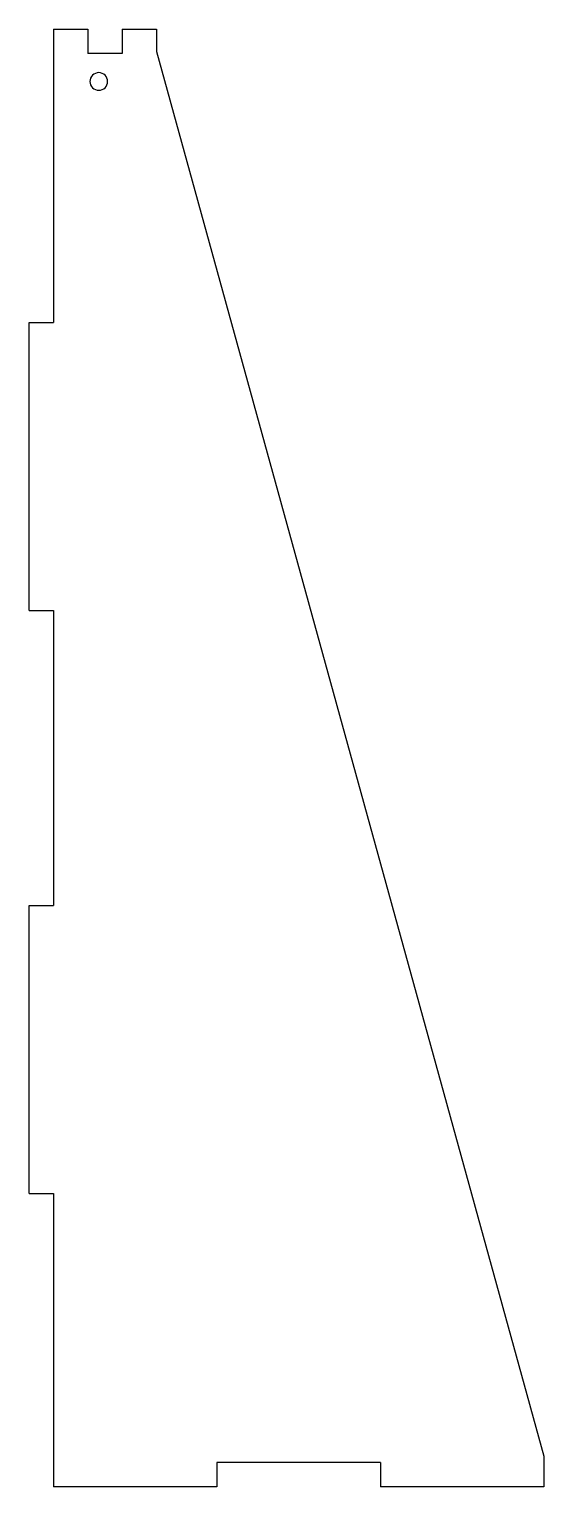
# Model space of a CAD drawing. Extents: x -8 to -5.13, y 0 to 8.13.
import ezdxf

# ---------------------------------------------------------------- set-up
doc = ezdxf.new("R2010")
doc.units = 0
doc.header["$MEASUREMENT"] = 0
doc.layers.add('VISIBLE', color=7, linetype='CONTINUOUS')

msp = doc.modelspace()

# ---------------------------------------------------------------- linework, layer by layer
at = {"layer": 'VISIBLE'}
for p, q in [((-7.865, 8.125, 4), (-7.6732, 8.125, 4)), ((-7.865, 8.125, 4), (-7.865, 6.49, 4)), ((-7.6732, 8.125, 4), (-7.6732, 7.99, 4)), ((-7.4813, 8.125, 4), (-7.2895, 8.125, 4)), ((-7.4813, 8.125, 4), (-7.4813, 7.99, 4)), ((-7.2895, 8.125, 4), (-7.2895, 8, 4)), ((-7.4813, 7.99, 4), (-7.6732, 7.99, 4)), ((-7.2895, 8, 4), (-5.1298, 0.1709, 4)), ((-8, 6.49, 4), (-7.865, 6.49, 4)), ((-8, 4.885, 4), (-8, 6.49, 4)), ((-8, 4.885, 4), (-7.865, 4.885, 4)), ((-7.865, 4.885, 4), (-7.865, 3.24, 4)), ((-8, 3.24, 4), (-7.865, 3.24, 4)), ((-8, 1.635, 4), (-8, 3.24, 4)), ((-8, 1.635, 4), (-7.865, 1.635, 4)), ((-7.865, 1.635, 4), (-7.865, 0, 4)), ((-5.1298, 0.1709, 4), (-5.1298, 0, 4)), ((-6.0415, 0.135, 4), (-6.9533, 0.135, 4)), ((-6.9533, 0.135, 4), (-6.9533, 0, 4)), ((-6.0415, 0.135, 4), (-6.0415, 0, 4)), ((-6.9533, 0, 4), (-7.865, 0, 4)), ((-5.1298, 0, 4), (-6.0415, 0, 4))]:
    msp.add_line(p, q, dxfattribs=at)
at = {"layer": 'VISIBLE', "extrusion": (4.82899e-17, 0, -1)}
msp.add_circle((7.6116, 7.8333, -4), 0.0492, dxfattribs=at)

doc.saveas('drawing.dxf')
